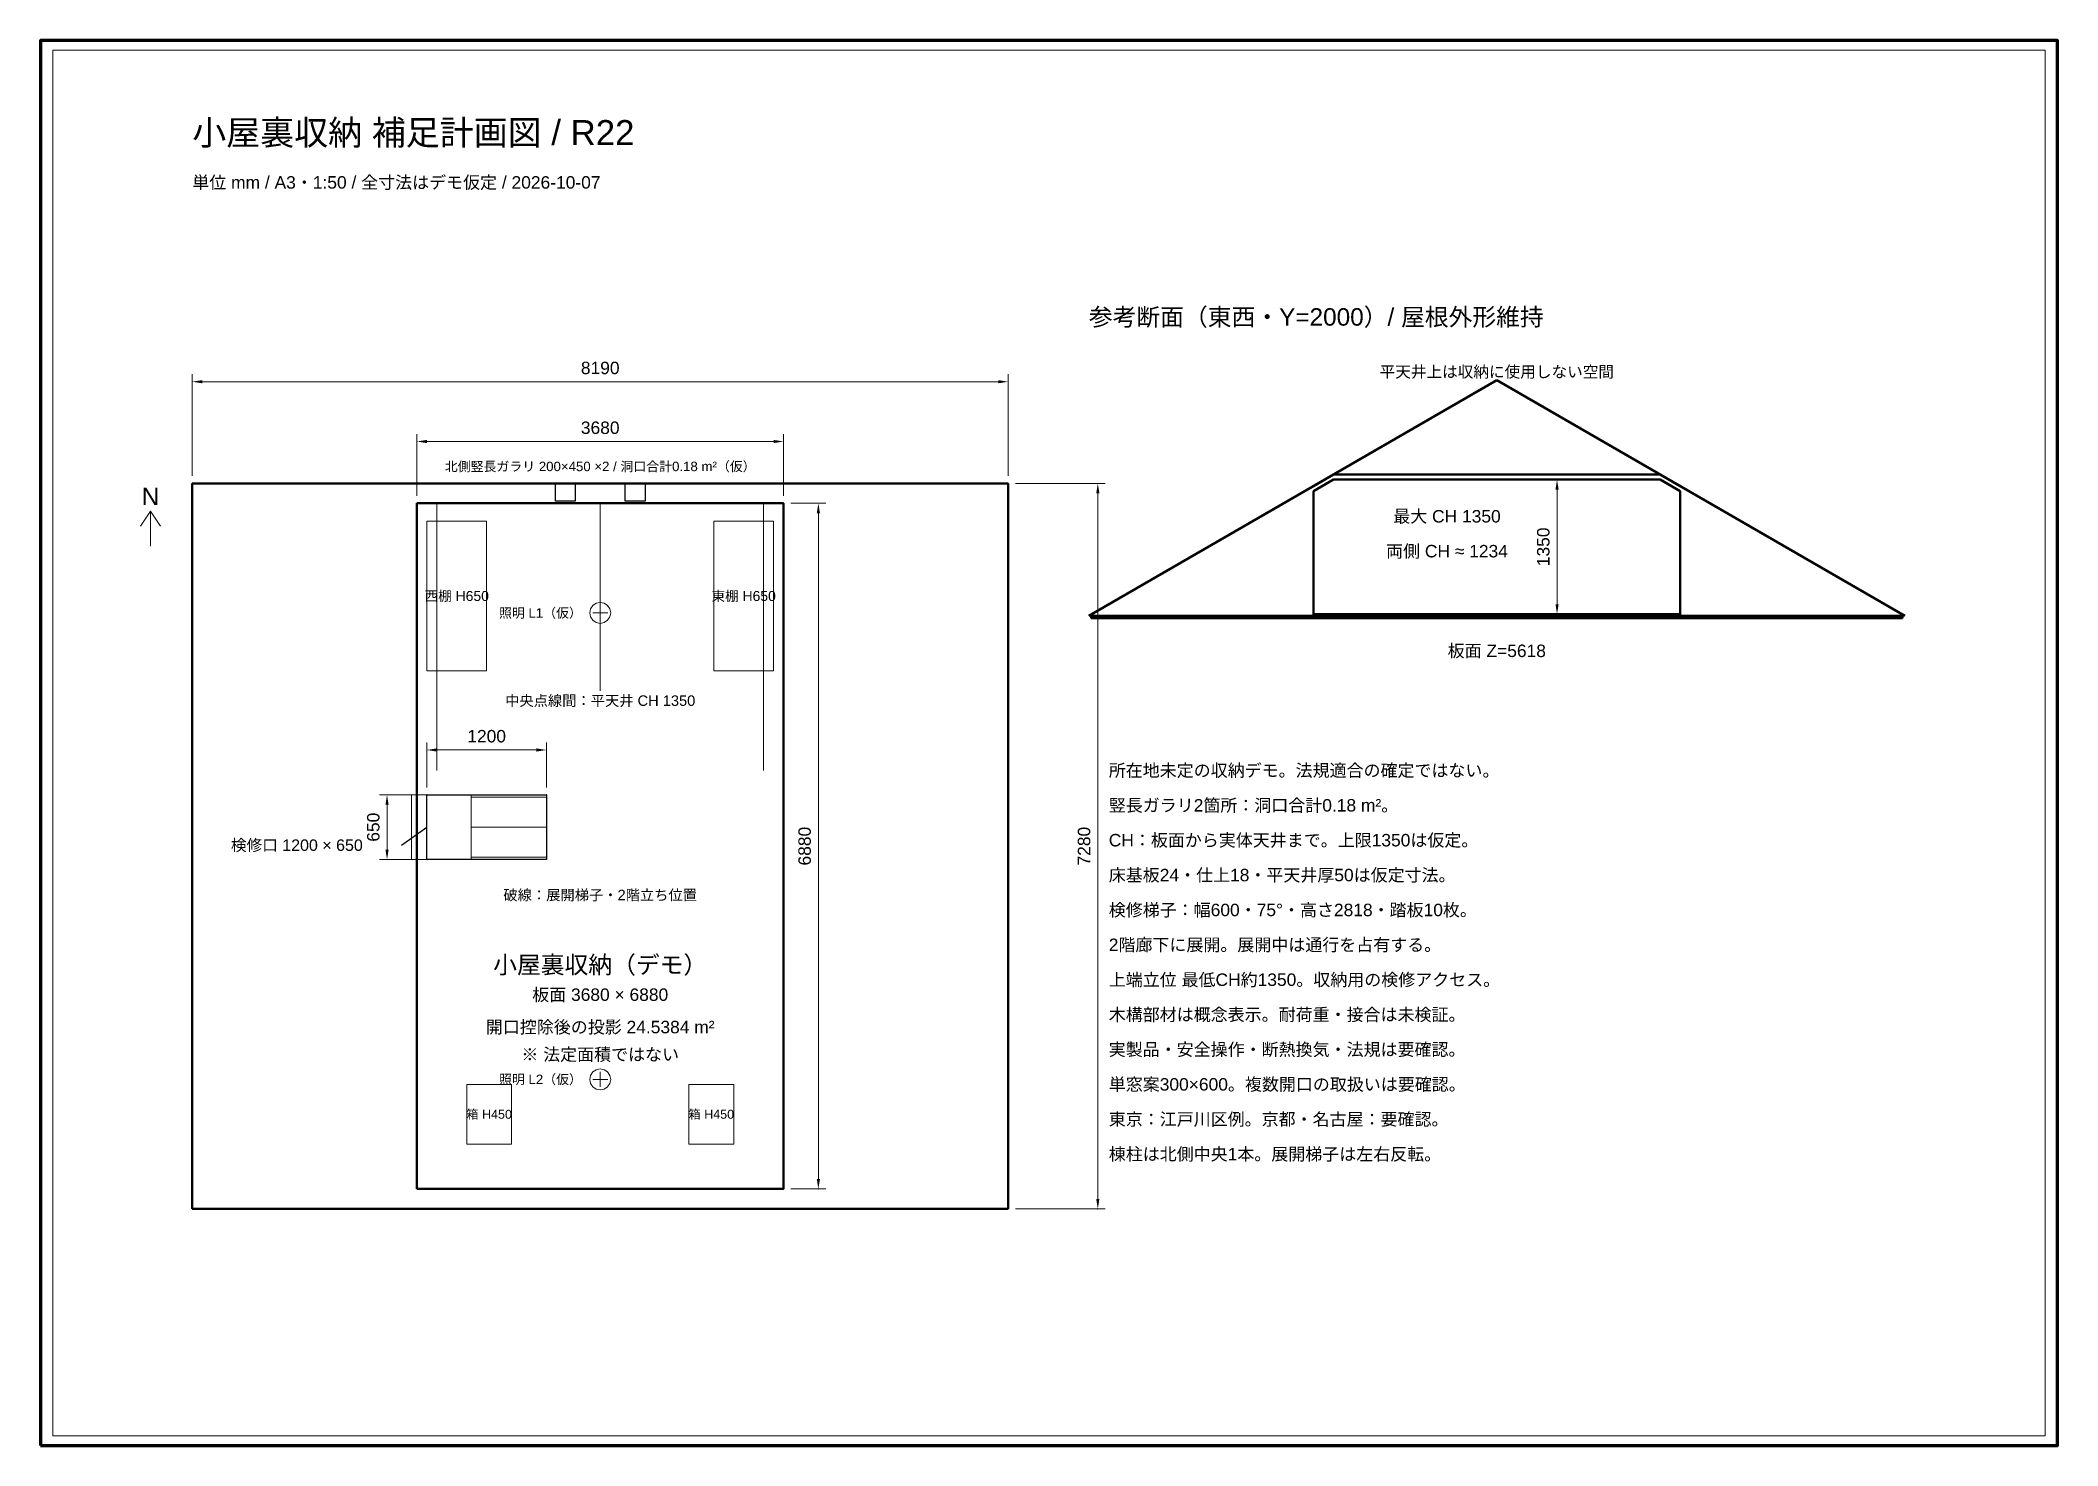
# Paper-space layout 'ATTIC_A3_1_50' of a CAD drawing. Header units: millimetres. Extents: x 8 to 412, y 8 to 290.
# The model-space entities are those that its viewports show. They can reach past a viewport. Long polylines and large blocks are cut down to what shows.
import ezdxf
from ezdxf.enums import TextEntityAlignment as Align

# ---------------------------------------------------------------- set-up
doc = ezdxf.new("R2010")
doc.units = ezdxf.units.MM
for name, pattern in [('ATTIC_DEPLOYED', [150, 100, -50]), ('ATTIC_HEIGHT', [100, 50, -50]), ('ATTIC_RIDGE', [275, 150, -50, 25, -50])]:
    doc.linetypes.add(name, pattern=pattern)
for name, color, linetype, lineweight in [('D-BYP-FIXT', 7, 'Continuous', 13), ('D-STR-DIM', 7, 'Continuous', 13), ('D-STR-DOOR', 7, 'Continuous', 25), ('D-STR-STAI', 7, 'Continuous', 13), ('D-STR-TXT', 7, 'Continuous', 13), ('D-STR-WALL', 7, 'Continuous', 50), ('D-TTL-FRAM', 7, 'Continuous', 70)]:
    doc.layers.add(name, color=color, linetype=linetype, lineweight=lineweight)
doc.layers.add('D-TTL-VPRT', color=7, linetype='Continuous', plot=False)
doc.styles.add('HOUSE_UNICODE', font='Arial Unicode.ttf')
doc.styles.add('OpenSansCondensed-Light', font='OpenSansCondensed-Light.ttf')
doc.dimstyles.new('EZDXF', dxfattribs={"dimtxt": 0.25, "dimasz": 0.175, "dimexe": 0.375, "dimexo": 0.125, "dimgap": 0.1, "dimtad": 1, "dimlfac": 100, "dimzin": 12, "dimdsep": 46, "dimtxsty": 'OpenSansCondensed-Light', "dimblk": 'ARCHTICK', "dimcen": 2.5, "dimazin": 3, "dimtfac": 0.5, "dimtmove": 2, "dimatfit": 3})

# ---------------------------------------------------------------- blocks, each defined once
blk = doc.blocks.new('_CLOSEDFILLED')
at = {"color": 0, "linetype": 'BYBLOCK'}
blk.add_solid([(-1, 0.16), (0, 0), (-1, -0.16)], dxfattribs=at)
blk = doc.blocks.new('*D1')
at = {"layer": 'D-STR-DIM', "color": 7, "lineweight": 13}
for p, q in [((0, 7355), (0, 8375)), ((8190, 7355), (8190, 8375)), ((100, 8300), (8090, 8300))]:
    blk.add_line(p, q, dxfattribs=at)
at = {"layer": 'D-STR-DIM'}
for p in [(0, 8300), (0, 7280), (8190, 7280)]:
    blk.add_point(p, dxfattribs=at)
at = {"layer": 'D-STR-DIM', "color": 7, "xscale": 100, "yscale": 100, "rotation": 180}
blk.add_blockref('_CLOSEDFILLED', (0, 8300), dxfattribs=at)
at = {"layer": 'D-STR-DIM', "color": 7, "xscale": 100, "yscale": 100}
blk.add_blockref('_CLOSEDFILLED', (8190, 8300), dxfattribs=at)
at = {"layer": 'D-STR-DIM', "color": 7, "insert": (4095, 8437.5), "char_height": 125, "attachment_point": 5, "style": 'HOUSE_UNICODE'}
blk.add_mtext('8190', dxfattribs=at)
blk = doc.blocks.new('*D2')
at = {"layer": 'D-STR-DIM', "color": 7, "lineweight": 13}
for p, q in [((2255, 7155), (2255, 7775)), ((2355, 7700), (5835, 7700)), ((5935, 7155), (5935, 7775))]:
    blk.add_line(p, q, dxfattribs=at)
at = {"layer": 'D-STR-DIM'}
for p in [(2255, 7700), (2255, 7080), (5935, 7080)]:
    blk.add_point(p, dxfattribs=at)
at = {"layer": 'D-STR-DIM', "color": 7, "xscale": 100, "yscale": 100, "rotation": 180}
blk.add_blockref('_CLOSEDFILLED', (2255, 7700), dxfattribs=at)
at = {"layer": 'D-STR-DIM', "color": 7, "xscale": 100, "yscale": 100}
blk.add_blockref('_CLOSEDFILLED', (5935, 7700), dxfattribs=at)
at = {"layer": 'D-STR-DIM', "color": 7, "insert": (4095, 7837.5), "char_height": 125, "attachment_point": 5, "style": 'HOUSE_UNICODE'}
blk.add_mtext('3680', dxfattribs=at)
blk = doc.blocks.new('*D3')
at = {"layer": 'D-STR-DIM', "color": 7, "lineweight": 13}
for p, q in [((8265, 7280), (9165, 7280)), ((9090, 100), (9090, 7180)), ((8265, 0), (9165, 0))]:
    blk.add_line(p, q, dxfattribs=at)
at = {"layer": 'D-STR-DIM'}
for p in [(8190, 7280), (8190, 0), (9090, 0)]:
    blk.add_point(p, dxfattribs=at)
at = {"layer": 'D-STR-DIM', "color": 7, "xscale": 100, "yscale": 100}
for p, rotation in [((9090, 7280), 90), ((9090, 0), 270)]:
    blk.add_blockref('_CLOSEDFILLED', p, dxfattribs=dict(at, rotation=rotation))
at = {"layer": 'D-STR-DIM', "color": 7, "insert": (8952.5, 3640), "char_height": 125, "attachment_point": 5, "rotation": 90, "style": 'HOUSE_UNICODE'}
blk.add_mtext('7280', dxfattribs=at)
blk = doc.blocks.new('*D4')
at = {"layer": 'D-STR-DIM', "color": 7, "lineweight": 13}
for p, q in [((6010, 7080), (6360, 7080)), ((6285, 300), (6285, 6980)), ((6010, 200), (6360, 200))]:
    blk.add_line(p, q, dxfattribs=at)
at = {"layer": 'D-STR-DIM'}
for p in [(5935, 7080), (5935, 200), (6285, 200)]:
    blk.add_point(p, dxfattribs=at)
at = {"layer": 'D-STR-DIM', "color": 7, "xscale": 100, "yscale": 100}
for p, rotation in [((6285, 7080), 90), ((6285, 200), 270)]:
    blk.add_blockref('_CLOSEDFILLED', p, dxfattribs=dict(at, rotation=rotation))
at = {"layer": 'D-STR-DIM', "color": 7, "insert": (6147.5, 3640), "char_height": 125, "attachment_point": 5, "rotation": 90, "style": 'HOUSE_UNICODE'}
blk.add_mtext('6880', dxfattribs=at)
blk = doc.blocks.new('*D5')
at = {"layer": 'D-STR-DIM', "color": 7, "lineweight": 13}
for p, q in [((2355, 4230), (2355, 4680)), ((3555, 4230), (3555, 4680)), ((2455, 4605), (3455, 4605))]:
    blk.add_line(p, q, dxfattribs=at)
at = {"layer": 'D-STR-DIM'}
for p in [(2355, 4605), (2355, 4155), (3555, 4155)]:
    blk.add_point(p, dxfattribs=at)
at = {"layer": 'D-STR-DIM', "color": 7, "xscale": 100, "yscale": 100, "rotation": 180}
blk.add_blockref('_CLOSEDFILLED', (2355, 4605), dxfattribs=at)
at = {"layer": 'D-STR-DIM', "color": 7, "xscale": 100, "yscale": 100}
blk.add_blockref('_CLOSEDFILLED', (3555, 4605), dxfattribs=at)
at = {"layer": 'D-STR-DIM', "color": 7, "insert": (2955, 4742.5), "char_height": 125, "attachment_point": 5, "style": 'HOUSE_UNICODE'}
blk.add_mtext('1200', dxfattribs=at)
blk = doc.blocks.new('*D6')
at = {"layer": 'D-STR-DIM', "color": 7, "lineweight": 13}
for p, q in [((2280, 4155), (1880, 4155)), ((1955, 3605), (1955, 4055)), ((2280, 3505), (1880, 3505))]:
    blk.add_line(p, q, dxfattribs=at)
at = {"layer": 'D-STR-DIM'}
for p in [(2355, 4155), (1955, 3505), (2355, 3505)]:
    blk.add_point(p, dxfattribs=at)
at = {"layer": 'D-STR-DIM', "color": 7, "xscale": 100, "yscale": 100}
for p, rotation in [((1955, 4155), 90), ((1955, 3505), 270)]:
    blk.add_blockref('_CLOSEDFILLED', p, dxfattribs=dict(at, rotation=rotation))
at = {"layer": 'D-STR-DIM', "color": 7, "insert": (1817.5, 3830), "char_height": 125, "attachment_point": 5, "rotation": 90, "style": 'HOUSE_UNICODE'}
blk.add_mtext('650', dxfattribs=at)
blk = doc.blocks.new('*D7')
at = {"layer": 'D-STR-DIM', "color": 7, "lineweight": 13}
for p, q in [((13170, 7318), (13775, 7318)), ((13700, 6068), (13700, 7218)), ((13170, 5968), (13775, 5968))]:
    blk.add_line(p, q, dxfattribs=at)
at = {"layer": 'D-STR-DIM'}
for p in [(13095, 7318), (13095, 5968), (13700, 5968)]:
    blk.add_point(p, dxfattribs=at)
at = {"layer": 'D-STR-DIM', "color": 7, "xscale": 100, "yscale": 100}
for p, rotation in [((13700, 7318), 90), ((13700, 5968), 270)]:
    blk.add_blockref('_CLOSEDFILLED', p, dxfattribs=dict(at, rotation=rotation))
at = {"layer": 'D-STR-DIM', "color": 7, "insert": (13562.5, 6643), "char_height": 125, "attachment_point": 5, "rotation": 90, "style": 'HOUSE_UNICODE'}
blk.add_mtext('1350', dxfattribs=at)

msp = doc.modelspace()

# ---------------------------------------------------------------- linework, layer by layer
at = {"layer": 'D-BYP-FIXT'}
for p, q in [((-420, 7000), (-520, 6850)), ((-420, 6650), (-420, 7000)), ((-420, 7000), (-320, 6850)), ((4170, 5980), (4020, 5980)), ((4095, 5905), (4095, 6055)), ((4170, 1300), (4020, 1300)), ((4095, 1225), (4095, 1375))]:
    msp.add_line(p, q, dxfattribs=at)
for points in [[(2955, 5400), (2355, 5400), (2355, 6900), (2955, 6900)], [(5835, 5400), (5235, 5400), (5235, 6900), (5835, 6900)], [(3990, 5980), (3998, 6020.2), (4020.8, 6054.2), (4054.8, 6077), (4095, 6085), (4135.2, 6077), (4169.2, 6054.2), (4192, 6020.2), (4200, 5980), (4192, 5939.8), (4169.2, 5905.8), (4135.2, 5883), (4095, 5875), (4054.8, 5883), (4020.8, 5905.8), (3998, 5939.8)], [(3205, 650), (2755, 650), (2755, 1250), (3205, 1250)], [(3990, 1300), (3998, 1340.2), (4020.8, 1374.2), (4054.8, 1397), (4095, 1405), (4135.2, 1397), (4169.2, 1374.2), (4192, 1340.2), (4200, 1300), (4192, 1259.8), (4169.2, 1225.8), (4135.2, 1203), (4095, 1195), (4054.8, 1203), (4020.8, 1225.8), (3998, 1259.8)], [(5435, 650), (4985, 650), (4985, 1250), (5435, 1250)]]:
    msp.add_lwpolyline(points, close=True, dxfattribs=at)
at = {"layer": 'D-STR-DIM', "linetype": 'ATTIC_HEIGHT'}
for p, q in [((2456, 4400), (2456, 7080)), ((5734, 4400), (5734, 7080))]:
    msp.add_line(p, q, dxfattribs=at)
at = {"layer": 'D-STR-DIM', "linetype": 'ATTIC_RIDGE'}
msp.add_line((4095, 5200), (4095, 7080), dxfattribs=at)
at = {"layer": 'D-STR-DOOR'}
msp.add_line((2100, 3650), (2355, 3830), dxfattribs=at)
for points in [[(3845, 7100), (3645, 7100), (3645, 7280), (3845, 7280)], [(4545, 7100), (4345, 7100), (4345, 7280), (4545, 7280)], [(3555, 3505), (2355, 3505), (2355, 4155), (3555, 4155)]]:
    msp.add_lwpolyline(points, close=True, dxfattribs=at)
at = {"layer": 'D-STR-STAI'}
msp.add_line((2799.9, 3830), (3555, 3830), dxfattribs=at)
at = {"layer": 'D-STR-STAI', "linetype": 'ATTIC_DEPLOYED'}
for points in [[(2799.9, 3505), (2199.9, 3505), (2199.9, 4155), (2799.9, 4155)], [(3555, 3530), (2799.9, 3530), (2799.9, 4130), (3555, 4130)]]:
    msp.add_lwpolyline(points, close=True, dxfattribs=at)
at = {"layer": 'D-STR-WALL'}
for p, q in [((9000, 5950), (13095, 8314.2)), ((13095, 8314.2), (17190, 5950)), ((11255, 7251.9), (11456, 7368)), ((11255, 7201.9), (11456, 7318)), ((11456, 7368), (14734, 7368)), ((11456, 7318), (14734, 7318)), ((14734, 7368), (14935, 7251.9)), ((14734, 7318), (14935, 7201.9)), ((0, 0), (0, 7280)), ((0, 7280), (8190, 7280)), ((8190, 7280), (8190, 0)), ((11255, 5968), (11255, 7201.9)), ((14935, 5968), (14935, 7201.9)), ((2255, 200), (2255, 7080)), ((2255, 7080), (5935, 7080)), ((5935, 7080), (5935, 200)), ((17168, 5950), (9022, 5950)), ((9022, 5950), (9022, 5926)), ((9022, 5926), (17168, 5926)), ((14935, 5968), (11255, 5968)), ((11255, 5968), (11255, 5950)), ((11255, 5950), (14935, 5950)), ((14935, 5950), (14935, 5968)), ((17168, 5926), (17168, 5950)), ((8190, 0), (0, 0)), ((5935, 200), (2255, 200))]:
    msp.add_line(p, q, dxfattribs=at)

# ---------------------------------------------------------------- texts
at = {"layer": 'D-STR-TXT', "style": 'HOUSE_UNICODE'}
for s, height, p in [('小屋裏収納 補足計画図 / R22', 250, (0, 10800)), ('単位 mm / A3・1:50 / 全寸法はデモ仮定 / 2026-10-07', 125, (0, 10300)), ('参考断面（東西・Y=2000）/ 屋根外形維持', 175, (9000, 8950)), ('所在地未定の収納デモ。法規適合の確定ではない。', 125, (9200, 4400)), ('竪長ガラリ2箇所：洞口合計0.18 m²。', 125, (9200, 4050)), ('CH：板面から実体天井まで。上限1350は仮定。', 125, (9200, 3700)), ('床基板24・仕上18・平天井厚50は仮定寸法。', 125, (9200, 3350)), ('検修梯子：幅600・75°・高さ2818・踏板10枚。', 125, (9200, 3000)), ('2階廊下に展開。展開中は通行を占有する。', 125, (9200, 2650)), ('上端立位 最低CH約1350。収納用の検修アクセス。', 125, (9200, 2300)), ('木構部材は概念表示。耐荷重・接合は未検証。', 125, (9200, 1950)), ('実製品・安全操作・断熱換気・法規は要確認。', 125, (9200, 1600)), ('単窓案300×600。複数開口の取扱いは要確認。', 125, (9200, 1250)), ('東京：江戸川区例。京都・名古屋：要確認。', 125, (9200, 900)), ('棟柱は北側中央1本。展開梯子は左右反転。', 125, (9200, 550))]:
    msp.add_text(s, height=height, dxfattribs=at).set_placement(p, align=Align.MIDDLE_LEFT)
for s, height, p in [('平天井上は収納に使用しない空間', 115, (13095, 8400)), ('北側竪長ガラリ 200×450 ×2 / 洞口合計0.18 m²（仮）', 95, (4095, 7450)), ('N', 175, (-420, 7150)), ('最大 CH 1350', 125, (12595, 6950)), ('両側 CH ≈ 1234', 125, (12595, 6600)), ('西棚 H650', 100, (2655, 6150)), ('東棚 H650', 100, (5535, 6150)), ('照明 L1（仮）', 95, (3495, 5980)), ('板面 Z=5618', 125, (13095, 5600)), ('中央点線間：平天井 CH 1350', 105, (4095, 5100)), ('検修口 1200 × 650', 115, (1050, 3650)), ('破線：展開梯子・2階立ち位置', 105, (4095, 3150)), ('小屋裏収納（デモ）', 175, (4095, 2450)), ('板面 3680 × 6880', 125, (4095, 2150)), ('開口控除後の投影 24.5384 m²', 125, (4095, 1825)), ('※ 法定面積ではない', 125, (4095, 1550)), ('照明 L2（仮）', 95, (3495, 1300)), ('箱 H450', 90, (2980, 950)), ('箱 H450', 90, (5210, 950))]:
    msp.add_text(s, height=height, dxfattribs=at).set_placement(p, align=Align.MIDDLE_CENTER)

# ---------------------------------------------------------------- dimensions: what is measured, and where the dimension line sits
at = {"layer": 'D-STR-DIM'}
for base, p1, p2, picture, middle in [((0, 8300), (0, 7280), (8190, 7280), '*D1', (4095, 8437.5)), ((2255, 7700), (2255, 7080), (5935, 7080), '*D2', (4095, 7837.5)), ((2355, 4605), (2355, 4155), (3555, 4155), '*D5', (2955, 4742.5))]:
    dim = msp.add_linear_dim(base=base, p1=p1, p2=p2, dimstyle='EZDXF', override={"dimtxt": 125, "dimasz": 100, "dimexe": 75, "dimexo": 75, "dimgap": 75, "dimtad": 1, "dimdec": 0, "dimlfac": 1, "dimlunit": 2, "dimtxsty": 'HOUSE_UNICODE', "dimclrd": 7, "dimclre": 7, "dimclrt": 7, "dimlwd": 13, "dimlwe": 13}, dxfattribs=at)
    dim.commit()
    dim.dimension.update_dxf_attribs({"geometry": picture, "text_midpoint": middle})
for base, p1, p2, picture, middle in [((13700, 5968), (13095, 5968), (13095, 7318), '*D7', (13562.5, 6643)), ((9090, 0), (8190, 0), (8190, 7280), '*D3', (8952.5, 3640)), ((6285, 200), (5935, 200), (5935, 7080), '*D4', (6147.5, 3640)), ((1955, 3505), (2355, 3505), (2355, 4155), '*D6', (1817.5, 3830))]:
    dim = msp.add_linear_dim(base=base, p1=p1, p2=p2, angle=90, dimstyle='EZDXF', override={"dimtxt": 125, "dimasz": 100, "dimexe": 75, "dimexo": 75, "dimgap": 75, "dimtad": 1, "dimdec": 0, "dimlfac": 1, "dimlunit": 2, "dimtxsty": 'HOUSE_UNICODE', "dimclrd": 7, "dimclre": 7, "dimclrt": 7, "dimlwd": 13, "dimlwe": 13}, dxfattribs=at)
    dim.commit()
    dim.dimension.update_dxf_attribs({"geometry": picture, "text_midpoint": middle})

psp = doc.layouts.new('ATTIC_A3_1_50')

# ---------------------------------------------------------------- linework, layer by layer
at = {"layer": 'D-TTL-FRAM'}
psp.add_lwpolyline([(7.5, 7.5), (412.5, 7.5), (412.5, 289.5), (7.5, 289.5)], close=True, dxfattribs=at)

# ---------------------------------------------------------------- viewports
at = {"layer": 'D-TTL-VPRT'}
psp.add_viewport(center=(210, 148.5), size=(400, 278), view_center_point=(8600, 4675), view_height=13900, dxfattribs=at)

doc.saveas('drawing.dxf')
